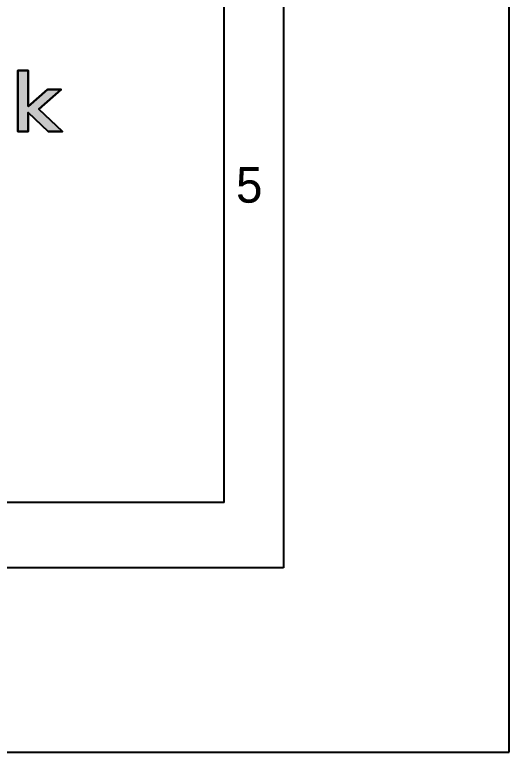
# Model space of a CAD drawing. Header units: millimetres. Extents: x 0 to 420, y 0 to 297.
# Drawn here: x 378.4 to 420, y 0 to 62 of the extents above; entities that cross this region are included whole.
import ezdxf

# ---------------------------------------------------------------- set-up
doc = ezdxf.new("R2010")
doc.units = ezdxf.units.MM
doc.header["$LTSCALE"] = 23.1
doc.layers.get('0').update_dxf_attribs({"linetype": 'CONTINUOUS'})
doc.styles.add('TEXTSTYLE_2', font='txt')

msp = doc.modelspace()

# ---------------------------------------------------------------- hatches: boundary and pattern name
at = {"linetype": 'CONTINUOUS'}
msp.add_hatch(color=7, dxfattribs=at).paths.add_polyline_path([(379.519, 54.279), (381.132, 55.711), (382.293, 55.711), (380.423, 54.07), (382.39, 52.193), (381.201, 52.193), (379.519, 53.792), (379.519, 52.193), (378.643, 52.193), (378.643, 57.31), (379.519, 57.31)])

# ---------------------------------------------------------------- linework, layer by layer
at = {"color": 7, "linetype": 'CONTINUOUS'}
for p, q in [((420, 0), (420, 297)), ((379.519, 57.31), (378.643, 57.31)), ((378.643, 57.31), (378.643, 52.193)), ((379.519, 54.279), (379.519, 57.31)), ((381.132, 55.711), (379.519, 54.279)), ((380.423, 54.07), (382.293, 55.711)), ((382.293, 55.711), (381.132, 55.711)), ((382.39, 52.193), (380.423, 54.07)), ((379.519, 53.792), (381.201, 52.193)), ((379.519, 52.193), (379.519, 53.792)), ((378.643, 52.193), (379.519, 52.193)), ((381.201, 52.193), (382.39, 52.193)), ((0, 0), (420, 0))]:
    msp.add_line(p, q, dxfattribs=at)
at = {"color": 4, "linetype": 'CONTINUOUS'}
for p, q in [((401, 281.5), (401, 15.5)), ((396, 21), (396, 276)), ((396, 21), (23.5, 21)), ((401, 15.5), (19, 15.5))]:
    msp.add_line(p, q, dxfattribs=at)
at = {"color": 7, "linetype": 'CONTINUOUS'}
msp.add_lwpolyline([(379.519, 54.279), (381.132, 55.711), (382.293, 55.711), (380.423, 54.07), (382.39, 52.193), (381.201, 52.193), (379.519, 53.792), (379.519, 52.193), (378.643, 52.193), (378.643, 57.31), (379.519, 57.31), (379.519, 54.279)], dxfattribs=at)

# ---------------------------------------------------------------- texts
at = {"color": 2, "linetype": 'CONTINUOUS', "insert": (397, 49.2), "char_height": 3, "width": 3, "attachment_point": 1, "line_spacing_factor": 0.9, "style": 'TEXTSTYLE_2'}
msp.add_mtext('5', dxfattribs=at)

doc.saveas('drawing.dxf')
